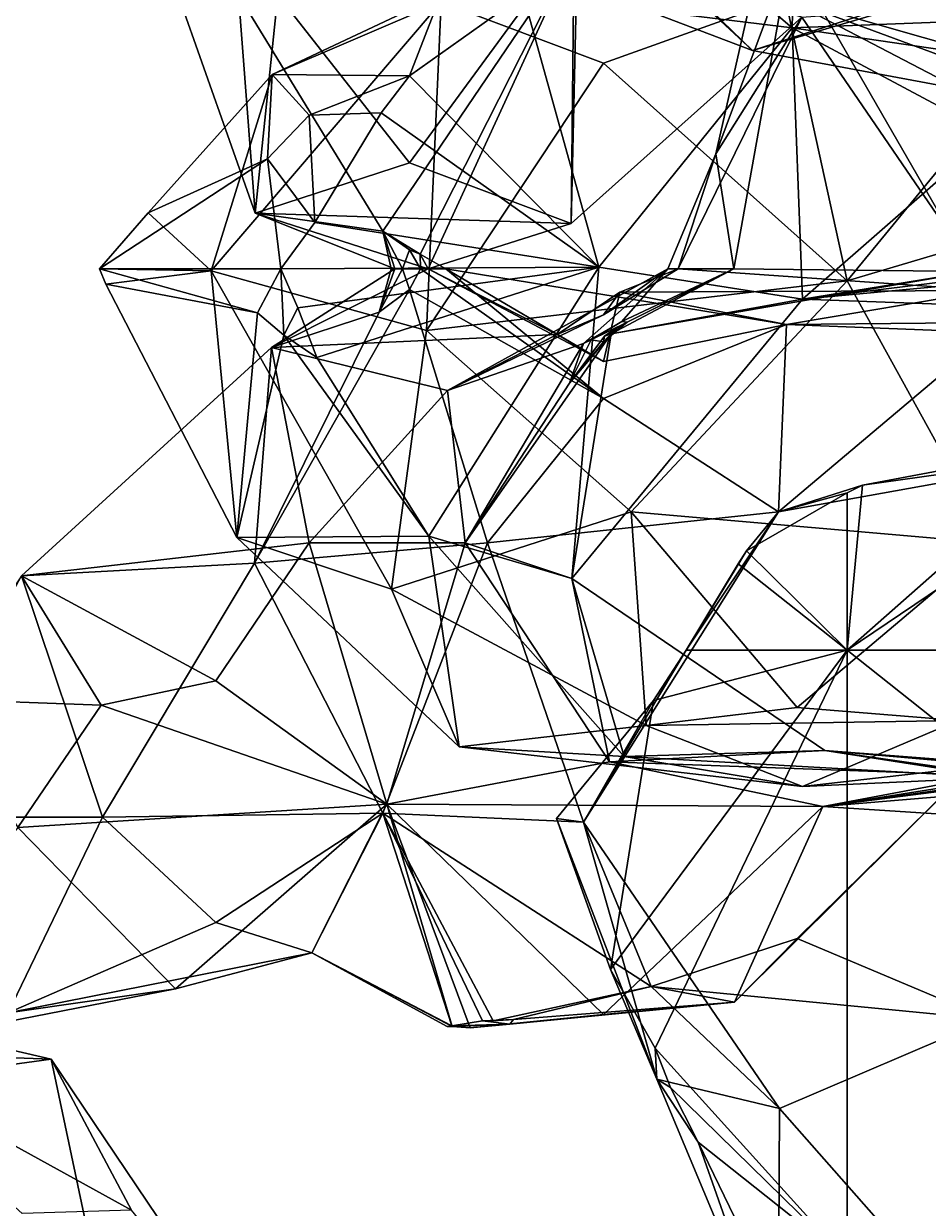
# Model space of a CAD drawing. Extents: x 290083 to 295691, y 4553739 to 4561622.
# Drawn here: x 294166.5 to 294225.3, y 4559273.5 to 4559350.5 of the extents above; entities that cross this region are included whole.
import ezdxf

# ---------------------------------------------------------------- set-up
doc = ezdxf.new("R2010")
doc.units = 0
doc.layers.add('Au_ppm_Pref_-_0_3', color=7, linetype='CONTINUOUS')

msp = doc.modelspace()

# ---------------------------------------------------------------- linework, layer by layer
at = {"layer": 'Au_ppm_Pref_-_0_3'}
for points in [[(294216.43, 4559350.221, 1858.135), (294204.164, 4559360.73, 1855.856), (294216.811, 4559367.356, 1853.562)], [(294229.424, 4559348.327, 1853.054), (294216.811, 4559367.356, 1853.562), (294215.977, 4559352.185, 1847.342)], [(294229.424, 4559348.327, 1853.054), (294216.43, 4559350.221, 1858.135), (294216.811, 4559367.356, 1853.562)], [(294216.43, 4559350.221, 1858.135), (294198.942, 4559352.37, 1855.531), (294204.164, 4559360.73, 1855.856)], [(294205.894, 4559356.478, 1816.879), (294213.847, 4559348.76, 1811.385), (294194.282, 4559356.212, 1811.494)], [(294229.634, 4559353.88, 1817.091), (294213.847, 4559348.76, 1811.385), (294205.894, 4559356.478, 1816.879)], [(294189.831, 4559337.005, 1888.705), (294180.439, 4559352.37, 1888.011), (294202.466, 4559355.699, 1886.795)], [(294191.565, 4559341.452, 1879.127), (294202.249, 4559356.055, 1878.958), (294182.988, 4559352.37, 1878.723)], [(294189.831, 4559337.005, 1888.705), (294202.466, 4559355.699, 1886.795), (294192.247, 4559335.516, 1888.705)], [(294202.073, 4559337.51, 1882.766), (294202.249, 4559356.055, 1878.958), (294191.565, 4559341.452, 1879.127)], [(294192.774, 4559334.552, 1888.135), (294192.247, 4559335.516, 1888.705), (294202.466, 4559355.699, 1886.795)], [(294192.774, 4559334.552, 1888.135), (294202.466, 4559355.699, 1886.795), (294202.073, 4559337.51, 1882.766)], [(294205.838, 4559356.217, 1806.048), (294194.282, 4559356.212, 1811.494), (294213.847, 4559348.76, 1811.385)], [(294202.073, 4559337.51, 1882.766), (294217.065, 4559350.919, 1883.23), (294202.249, 4559356.055, 1878.958)], [(294202.073, 4559337.51, 1882.766), (294202.466, 4559355.699, 1886.795), (294217.065, 4559350.919, 1883.23)], [(294229.117, 4559353.258, 1806.537), (294205.838, 4559356.217, 1806.048), (294213.847, 4559348.76, 1811.385)], [(294212.635, 4559334.552, 1874.88), (294216.301, 4559355, 1871.788), (294211.464, 4559342.046, 1876.827)], [(294213.81, 4559352.37, 1876.827), (294211.464, 4559342.046, 1876.827), (294216.301, 4559355, 1871.788)], [(294212.635, 4559334.552, 1874.88), (294228.181, 4559334.393, 1871.577), (294216.301, 4559355, 1871.788)], [(294228.181, 4559334.393, 1871.577), (294236.687, 4559352.37, 1873.374), (294216.301, 4559355, 1871.788)], [(294229.634, 4559353.88, 1817.091), (294236.437, 4559344.556, 1811.494), (294213.847, 4559348.76, 1811.385)], [(294213.847, 4559348.76, 1811.385), (294236.437, 4559344.556, 1811.494), (294229.117, 4559353.258, 1806.537)], [(294181.527, 4559338.174, 1882.766), (294176.521, 4559352.37, 1882.766), (294180.439, 4559352.37, 1888.011)], [(294181.527, 4559338.174, 1882.766), (294182.988, 4559352.37, 1878.723), (294176.521, 4559352.37, 1882.766)], [(294192.668, 4559330.557, 1843.042), (294193.621, 4559351.907, 1847.835), (294178.656, 4559334.436, 1847.216)], [(294193.621, 4559351.907, 1847.835), (294182.632, 4559347.186, 1853.069), (294178.656, 4559334.436, 1847.216)], [(294181.527, 4559338.174, 1882.766), (294180.439, 4559352.37, 1888.011), (294189.831, 4559337.005, 1888.705)], [(294191.565, 4559341.452, 1879.127), (294182.988, 4559352.37, 1878.723), (294181.527, 4559338.174, 1882.766)], [(294191.565, 4559347.105, 1857.254), (294182.632, 4559347.186, 1853.069), (294193.586, 4559352.37, 1853.069)], [(294193.621, 4559351.907, 1847.835), (294193.586, 4559352.37, 1853.069), (294182.632, 4559347.186, 1853.069)], [(294203.867, 4559334.677, 1859.215), (294191.565, 4559347.105, 1857.254), (294198.942, 4559352.37, 1855.531)], [(294191.565, 4559347.105, 1857.254), (294193.586, 4559352.37, 1853.069), (294198.942, 4559352.37, 1855.531)], [(294193.621, 4559351.907, 1847.835), (294192.668, 4559330.557, 1843.042), (294204.164, 4559347.926, 1842.672)], [(294215.977, 4559352.185, 1847.342), (294193.621, 4559351.907, 1847.835), (294204.164, 4559347.926, 1842.672)], [(294216.43, 4559350.221, 1858.135), (294203.867, 4559334.677, 1859.215), (294198.942, 4559352.37, 1855.531)], [(294220.013, 4559333.77, 1842.054), (294215.977, 4559352.185, 1847.342), (294204.164, 4559347.926, 1842.672)], [(294211.464, 4559342.046, 1876.827), (294213.81, 4559352.37, 1876.827), (294217.065, 4559350.919, 1883.23)], [(294220.013, 4559333.77, 1842.054), (294229.363, 4559345.182, 1843.587), (294215.977, 4559352.185, 1847.342)], [(294215.977, 4559352.185, 1847.342), (294236.462, 4559344.591, 1847.13), (294229.424, 4559348.327, 1853.054)], [(294236.462, 4559344.591, 1847.13), (294215.977, 4559352.185, 1847.342), (294229.363, 4559345.182, 1843.587)], [(294229.213, 4559333.154, 1882.296), (294217.065, 4559350.919, 1883.23), (294236.049, 4559352.37, 1879.978)], [(294243.313, 4559351.262, 1858.649), (294229.363, 4559343.314, 1861.929), (294216.43, 4559350.221, 1858.135)], [(294243.313, 4559351.262, 1858.649), (294216.43, 4559350.221, 1858.135), (294229.424, 4559348.327, 1853.054)], [(294217.099, 4559332.594, 1864.597), (294203.867, 4559334.677, 1859.215), (294216.43, 4559350.221, 1858.135)], [(294209.024, 4559334.552, 1880.475), (294217.065, 4559350.919, 1883.23), (294229.213, 4559333.154, 1882.296)], [(294209.024, 4559334.552, 1880.475), (294211.464, 4559342.046, 1876.827), (294217.065, 4559350.919, 1883.23)], [(294217.099, 4559332.594, 1864.597), (294216.43, 4559350.221, 1858.135), (294229.363, 4559343.314, 1861.929)], [(294220.013, 4559333.77, 1842.054), (294204.164, 4559347.926, 1842.672), (294192.668, 4559330.557, 1843.042)], [(294174.57, 4559338.201, 1853.069), (294178.656, 4559334.436, 1847.216), (294182.632, 4559347.186, 1853.069)], [(294182.632, 4559347.186, 1853.069), (294182.326, 4559341.719, 1855.036), (294174.57, 4559338.201, 1853.069)], [(294185.041, 4559344.561, 1855.202), (294182.326, 4559341.719, 1855.036), (294182.632, 4559347.186, 1853.069)], [(294191.565, 4559347.105, 1857.254), (294185.041, 4559344.561, 1855.202), (294182.632, 4559347.186, 1853.069)], [(294191.565, 4559347.105, 1857.254), (294189.722, 4559344.705, 1857.323), (294185.041, 4559344.561, 1855.202)], [(294191.565, 4559347.105, 1857.254), (294203.867, 4559334.677, 1859.215), (294189.722, 4559344.705, 1857.323)], [(294220.013, 4559333.77, 1842.054), (294239.642, 4559339.604, 1840.707), (294229.363, 4559345.182, 1843.587)], [(294185.403, 4559337.579, 1857.612), (294182.326, 4559341.719, 1855.036), (294185.041, 4559344.561, 1855.202)], [(294185.041, 4559344.561, 1855.202), (294189.722, 4559344.705, 1857.323), (294185.403, 4559337.579, 1857.612)], [(294189.722, 4559344.705, 1857.323), (294203.867, 4559334.677, 1859.215), (294185.403, 4559337.579, 1857.612)], [(294217.099, 4559332.594, 1864.597), (294229.363, 4559343.314, 1861.929), (294241.627, 4559331.694, 1863.763)], [(294209.024, 4559334.552, 1880.475), (294208.346, 4559334.552, 1876.827), (294211.464, 4559342.046, 1876.827)], [(294208.346, 4559334.552, 1876.827), (294212.635, 4559334.552, 1874.88), (294211.464, 4559342.046, 1876.827)], [(294174.57, 4559338.201, 1853.069), (294182.326, 4559341.719, 1855.036), (294171.403, 4559334.552, 1852.984)], [(294171.403, 4559334.552, 1852.984), (294182.326, 4559341.719, 1855.036), (294183.189, 4559334.552, 1857.707)], [(294202.073, 4559337.51, 1882.766), (294191.565, 4559341.452, 1879.127), (294181.527, 4559338.174, 1882.766)], [(294185.403, 4559337.579, 1857.612), (294183.189, 4559334.552, 1857.707), (294182.326, 4559341.719, 1855.036)], [(294220.013, 4559333.77, 1842.054), (294229.406, 4559316.723, 1841.178), (294239.642, 4559339.604, 1840.707)], [(294171.403, 4559334.552, 1852.984), (294171.402, 4559334.55, 1852.984), (294174.57, 4559338.201, 1853.069)], [(294171.402, 4559334.55, 1852.984), (294178.656, 4559334.436, 1847.216), (294174.57, 4559338.201, 1853.069)], [(294192.774, 4559334.552, 1888.135), (294202.073, 4559337.51, 1882.766), (294181.527, 4559338.174, 1882.766)], [(294192.774, 4559334.552, 1888.135), (294181.527, 4559338.174, 1882.766), (294190.602, 4559334.552, 1888.251)], [(294181.527, 4559338.174, 1882.766), (294189.831, 4559337.005, 1888.705), (294190.602, 4559334.552, 1888.251)], [(294183.189, 4559334.552, 1857.707), (294185.403, 4559337.579, 1857.612), (294183.195, 4559334.559, 1857.707)], [(294185.403, 4559337.579, 1857.612), (294203.867, 4559334.677, 1859.215), (294183.195, 4559334.559, 1857.707)], [(294190.602, 4559334.552, 1888.251), (294189.831, 4559337.005, 1888.705), (294190.364, 4559334.552, 1888.705)], [(294189.831, 4559337.005, 1888.705), (294191.565, 4559335.805, 1889.123), (294191.092, 4559334.552, 1888.928)], [(294190.364, 4559334.552, 1888.705), (294189.831, 4559337.005, 1888.705), (294191.092, 4559334.552, 1888.928)], [(294189.831, 4559337.005, 1888.705), (294192.247, 4559335.516, 1888.705), (294191.565, 4559335.805, 1889.123)], [(294192.28, 4559334.552, 1889.042), (294191.092, 4559334.552, 1888.928), (294191.565, 4559335.805, 1889.123)], [(294192.247, 4559335.516, 1888.705), (294192.28, 4559334.552, 1889.042), (294191.565, 4559335.805, 1889.123)], [(294192.774, 4559334.552, 1888.135), (294193.913, 4559334.552, 1888.705), (294192.247, 4559335.516, 1888.705)], [(294193.913, 4559334.552, 1888.705), (294192.28, 4559334.552, 1889.042), (294192.247, 4559335.516, 1888.705)], [(294171.403, 4559334.552, 1852.984), (294171.809, 4559333.559, 1853.047), (294171.402, 4559334.55, 1852.984)], [(294171.809, 4559333.559, 1853.047), (294178.656, 4559334.436, 1847.216), (294171.402, 4559334.55, 1852.984)], [(294171.403, 4559334.552, 1852.984), (294181.666, 4559331.708, 1856.809), (294171.809, 4559333.559, 1853.047)], [(294183.189, 4559334.552, 1857.707), (294181.666, 4559331.708, 1856.809), (294171.403, 4559334.552, 1852.984)], [(294171.809, 4559333.559, 1853.047), (294180.336, 4559317.082, 1852.669), (294178.656, 4559334.436, 1847.216)], [(294180.336, 4559317.082, 1852.669), (294190.385, 4559313.723, 1846.411), (294178.656, 4559334.436, 1847.216)], [(294190.385, 4559313.723, 1846.411), (294192.668, 4559330.557, 1843.042), (294178.656, 4559334.436, 1847.216)], [(294183.189, 4559334.552, 1857.707), (294183.384, 4559330.242, 1857.35), (294181.666, 4559331.708, 1856.809)], [(294192.774, 4559334.552, 1888.135), (294190.602, 4559334.552, 1888.251), (294182.578, 4559329.444, 1882.766)], [(294192.774, 4559334.552, 1888.135), (294182.578, 4559329.444, 1882.766), (294201.157, 4559330.298, 1882.766)], [(294182.578, 4559329.444, 1882.766), (294190.602, 4559334.552, 1888.251), (294189.578, 4559331.742, 1888.705)], [(294183.189, 4559334.552, 1857.707), (294183.195, 4559334.559, 1857.707), (294184.285, 4559332.027, 1857.891)], [(294184.285, 4559332.027, 1857.891), (294183.384, 4559330.242, 1857.35), (294183.189, 4559334.552, 1857.707)], [(294183.195, 4559334.559, 1857.707), (294203.867, 4559334.677, 1859.215), (294184.285, 4559332.027, 1857.891)], [(294184.285, 4559332.027, 1857.891), (294203.867, 4559334.677, 1859.215), (294185.526, 4559328.801, 1858.115)], [(294203.867, 4559334.677, 1859.215), (294192.808, 4559317.177, 1859.126), (294185.526, 4559328.801, 1858.115)], [(294190.602, 4559334.552, 1888.251), (294190.364, 4559334.552, 1888.705), (294189.578, 4559331.742, 1888.705)], [(294189.578, 4559331.742, 1888.705), (294190.364, 4559334.552, 1888.705), (294191.092, 4559334.552, 1888.928)], [(294189.578, 4559331.742, 1888.705), (294191.092, 4559334.552, 1888.928), (294191.565, 4559333.227, 1889.147)], [(294191.565, 4559333.227, 1889.147), (294191.092, 4559334.552, 1888.928), (294192.28, 4559334.552, 1889.042)], [(294204.164, 4559326.122, 1891.835), (294191.565, 4559333.227, 1889.147), (294192.28, 4559334.552, 1889.042)], [(294193.913, 4559334.552, 1888.705), (294204.164, 4559326.122, 1891.835), (294192.28, 4559334.552, 1889.042)], [(294201.157, 4559330.298, 1882.766), (294204.164, 4559328.541, 1884.77), (294192.774, 4559334.552, 1888.135)], [(294204.164, 4559328.541, 1884.77), (294193.913, 4559334.552, 1888.705), (294192.774, 4559334.552, 1888.135)], [(294202.107, 4559314.424, 1865.405), (294192.808, 4559317.177, 1859.126), (294203.867, 4559334.677, 1859.215)], [(294204.164, 4559328.541, 1884.77), (294216.061, 4559330.934, 1888.533), (294193.913, 4559334.552, 1888.705)], [(294193.913, 4559334.552, 1888.705), (294216.061, 4559330.934, 1888.533), (294204.164, 4559326.122, 1891.835)], [(294194.015, 4559326.643, 1878.308), (294202.864, 4559329.704, 1873.116), (294208.346, 4559334.552, 1876.827)], [(294204.164, 4559331.578, 1881.775), (294194.015, 4559326.643, 1878.308), (294208.346, 4559334.552, 1876.827)], [(294217.099, 4559332.594, 1864.597), (294202.107, 4559314.424, 1865.405), (294203.867, 4559334.677, 1859.215)], [(294202.864, 4559329.704, 1873.116), (294205.361, 4559331.13, 1872.969), (294208.346, 4559334.552, 1876.827)], [(294205.231, 4559333.043, 1882.766), (294204.164, 4559331.578, 1881.775), (294209.024, 4559334.552, 1880.475)], [(294204.164, 4559331.578, 1881.775), (294208.346, 4559334.552, 1876.827), (294209.024, 4559334.552, 1880.475)], [(294204.66, 4559330.326, 1872.062), (294212.635, 4559334.552, 1874.88), (294205.713, 4559331.102, 1872.767)], [(294212.635, 4559334.552, 1874.88), (294204.66, 4559330.326, 1872.062), (294228.181, 4559334.393, 1871.577)], [(294217.099, 4559332.594, 1864.597), (294228.181, 4559334.393, 1871.577), (294204.66, 4559330.326, 1872.062)], [(294205.231, 4559333.043, 1882.766), (294209.024, 4559334.552, 1880.475), (294229.213, 4559333.154, 1882.296)], [(294205.713, 4559331.102, 1872.767), (294212.635, 4559334.552, 1874.88), (294205.361, 4559331.13, 1872.969)], [(294208.346, 4559334.552, 1876.827), (294205.361, 4559331.13, 1872.969), (294212.635, 4559334.552, 1874.88)], [(294229.21, 4559334.091, 1870.662), (294228.181, 4559334.393, 1871.577), (294217.099, 4559332.594, 1864.597)], [(294217.099, 4559332.594, 1864.597), (294230.826, 4559333.862, 1870.04), (294229.21, 4559334.091, 1870.662)], [(294181.666, 4559331.708, 1856.809), (294180.336, 4559317.082, 1852.669), (294171.809, 4559333.559, 1853.047)], [(294220.013, 4559333.77, 1842.054), (294192.668, 4559330.557, 1843.042), (294205.957, 4559318.759, 1842.711)], [(294220.013, 4559333.77, 1842.054), (294205.957, 4559318.759, 1842.711), (294229.406, 4559316.723, 1841.178)], [(294241.627, 4559331.694, 1863.763), (294230.826, 4559333.862, 1870.04), (294217.099, 4559332.594, 1864.597)], [(294181.481, 4559315.419, 1887.968), (294189.578, 4559331.742, 1888.705), (294191.565, 4559333.227, 1889.147)], [(294181.481, 4559315.419, 1887.968), (294191.565, 4559333.227, 1889.147), (294196.633, 4559316.734, 1892.256)], [(294204.164, 4559326.122, 1891.835), (294196.633, 4559316.734, 1892.256), (294191.565, 4559333.227, 1889.147)], [(294205.231, 4559333.043, 1882.766), (294204.164, 4559328.541, 1884.77), (294201.157, 4559330.298, 1882.766)], [(294201.157, 4559330.298, 1882.766), (294204.164, 4559331.578, 1881.775), (294205.231, 4559333.043, 1882.766)], [(294217.099, 4559332.594, 1864.597), (294204.66, 4559330.326, 1872.062), (294202.107, 4559314.424, 1865.405)], [(294204.164, 4559328.541, 1884.77), (294205.231, 4559333.043, 1882.766), (294216.061, 4559330.934, 1888.533)], [(294205.231, 4559333.043, 1882.766), (294229.213, 4559333.154, 1882.296), (294216.061, 4559330.934, 1888.533)], [(294243.204, 4559331.203, 1888.705), (294216.061, 4559330.934, 1888.533), (294229.213, 4559333.154, 1882.296)], [(294182.578, 4559329.444, 1882.766), (294189.578, 4559331.742, 1888.705), (294181.481, 4559315.419, 1887.968)], [(294184.285, 4559332.027, 1857.891), (294185.526, 4559328.801, 1858.115), (294183.384, 4559330.242, 1857.35)], [(294183.384, 4559330.242, 1857.35), (294180.336, 4559317.082, 1852.669), (294181.666, 4559331.708, 1856.809)], [(294204.164, 4559331.578, 1881.775), (294201.157, 4559330.298, 1882.766), (294194.015, 4559326.643, 1878.308)], [(294202.864, 4559329.704, 1873.116), (294203.356, 4559329.942, 1872.985), (294205.361, 4559331.13, 1872.969)], [(294205.713, 4559331.102, 1872.767), (294205.361, 4559331.13, 1872.969), (294203.356, 4559329.942, 1872.985)], [(294205.713, 4559331.102, 1872.767), (294203.356, 4559329.942, 1872.985), (294204.164, 4559329.813, 1872.467)], [(294204.164, 4559329.813, 1872.467), (294205.015, 4559330.732, 1872.52), (294205.713, 4559331.102, 1872.767)], [(294205.015, 4559330.732, 1872.52), (294204.66, 4559330.326, 1872.062), (294205.713, 4559331.102, 1872.767)], [(294229.363, 4559330.423, 1893.268), (294216.061, 4559330.934, 1888.533), (294243.204, 4559331.203, 1888.705)], [(294192.808, 4559317.177, 1859.126), (294180.336, 4559317.082, 1852.669), (294183.384, 4559330.242, 1857.35)], [(294201.157, 4559330.298, 1882.766), (294182.578, 4559329.444, 1882.766), (294194.015, 4559326.643, 1878.308)], [(294185.526, 4559328.801, 1858.115), (294192.808, 4559317.177, 1859.126), (294183.384, 4559330.242, 1857.35)], [(294190.385, 4559313.723, 1846.411), (294205.957, 4559318.759, 1842.711), (294192.668, 4559330.557, 1843.042)], [(294195.176, 4559316.734, 1870.575), (294204.66, 4559330.326, 1872.062), (294201.946, 4559327.129, 1872.111)], [(294202.107, 4559314.424, 1865.405), (294204.66, 4559330.326, 1872.062), (294195.176, 4559316.734, 1870.575)], [(294201.946, 4559327.129, 1872.111), (294204.66, 4559330.326, 1872.062), (294204.228, 4559330.176, 1872.316)], [(294216.061, 4559330.934, 1888.533), (294215.534, 4559318.767, 1894.8), (294204.164, 4559326.122, 1891.835)], [(294205.015, 4559330.732, 1872.52), (294204.164, 4559329.813, 1872.467), (294204.228, 4559330.176, 1872.316)], [(294204.228, 4559330.176, 1872.316), (294204.66, 4559330.326, 1872.062), (294205.015, 4559330.732, 1872.52)], [(294229.363, 4559330.423, 1893.268), (294215.534, 4559318.767, 1894.8), (294216.061, 4559330.934, 1888.533)], [(294215.534, 4559318.767, 1894.8), (294229.363, 4559330.423, 1893.268), (294240.286, 4559323.194, 1894.585)], [(294166.331, 4559314.603, 1882.562), (294182.578, 4559329.444, 1882.766), (294181.481, 4559315.419, 1887.968)], [(294182.578, 4559329.444, 1882.766), (294166.331, 4559314.603, 1882.562), (294185.035, 4559316.734, 1877.977)], [(294182.578, 4559329.444, 1882.766), (294185.035, 4559316.734, 1877.977), (294194.015, 4559326.643, 1878.308)], [(294195.176, 4559316.734, 1870.575), (294202.864, 4559329.704, 1873.116), (294194.015, 4559326.643, 1878.308)], [(294195.176, 4559316.734, 1870.575), (294201.946, 4559327.129, 1872.111), (294202.864, 4559329.704, 1873.116)], [(294204.164, 4559329.813, 1872.467), (294201.946, 4559327.129, 1872.111), (294204.228, 4559330.176, 1872.316)], [(294203.356, 4559329.942, 1872.985), (294202.864, 4559329.704, 1873.116), (294201.946, 4559327.129, 1872.111)], [(294203.356, 4559329.942, 1872.985), (294201.946, 4559327.129, 1872.111), (294204.164, 4559329.813, 1872.467)], [(294194.015, 4559326.643, 1878.308), (294185.035, 4559316.734, 1877.977), (294195.176, 4559316.734, 1870.575)], [(294196.633, 4559316.734, 1892.256), (294204.164, 4559326.122, 1891.835), (294215.534, 4559318.767, 1894.8)], [(294235.202, 4559323.156, 1897.308), (294241.881, 4559324.517, 1897.428), (294220, 4559309.761, 1897.309)], [(294241.881, 4559324.517, 1897.428), (294270, 4559309.761, 1898.476), (294220, 4559309.761, 1897.309)], [(294240.286, 4559323.194, 1894.585), (294221.007, 4559320.492, 1897.048), (294215.534, 4559318.767, 1894.8)], [(294221.007, 4559320.492, 1897.048), (294235.202, 4559323.156, 1897.308), (294220, 4559309.761, 1897.309)], [(294240.286, 4559323.194, 1894.585), (294235.202, 4559323.156, 1897.308), (294221.007, 4559320.492, 1897.048)], [(294215.534, 4559318.767, 1894.8), (294221.007, 4559320.492, 1897.048), (294220, 4559319.992, 1897.038)], [(294220, 4559319.992, 1897.038), (294221.007, 4559320.492, 1897.048), (294220, 4559309.761, 1897.309)], [(294220, 4559309.761, 1897.309), (294213.469, 4559316.217, 1898.139), (294220, 4559319.992, 1897.038)], [(294215.534, 4559318.767, 1894.8), (294220, 4559319.992, 1897.038), (294213.469, 4559316.217, 1898.139)], [(294206.933, 4559304.867, 1847.809), (294205.957, 4559318.759, 1842.711), (294190.385, 4559313.723, 1846.411)], [(294202.868, 4559298.592, 1895.224), (294196.633, 4559316.734, 1892.256), (294215.534, 4559318.767, 1894.8)], [(294202.868, 4559298.592, 1895.224), (294215.534, 4559318.767, 1894.8), (294209.539, 4559309.761, 1897.406)], [(294206.933, 4559304.867, 1847.809), (294216.764, 4559306.038, 1843.565), (294205.957, 4559318.759, 1842.711)], [(294205.957, 4559318.759, 1842.711), (294216.764, 4559306.038, 1843.565), (294229.406, 4559316.723, 1841.178)], [(294209.539, 4559309.761, 1897.406), (294215.534, 4559318.767, 1894.8), (294213.469, 4559316.217, 1898.139)], [(294194.793, 4559303.481, 1853.069), (294180.336, 4559317.082, 1852.669), (294192.808, 4559317.177, 1859.126)], [(294202.107, 4559314.424, 1865.405), (294205.499, 4559302.856, 1858.324), (294192.808, 4559317.177, 1859.126)], [(294205.499, 4559302.856, 1858.324), (294194.793, 4559303.481, 1853.069), (294192.808, 4559317.177, 1859.126)], [(294178.966, 4559307.772, 1879.814), (294185.035, 4559316.734, 1877.977), (294166.331, 4559314.603, 1882.562)], [(294190.078, 4559299.758, 1877.324), (294185.035, 4559316.734, 1877.977), (294178.966, 4559307.772, 1879.814)], [(294180.336, 4559317.082, 1852.669), (294194.793, 4559303.481, 1853.069), (294190.385, 4559313.723, 1846.411)], [(294181.481, 4559315.419, 1887.968), (294196.633, 4559316.734, 1892.256), (294189.811, 4559299.168, 1888.998)], [(294190.078, 4559299.758, 1877.324), (294195.176, 4559316.734, 1870.575), (294185.035, 4559316.734, 1877.977)], [(294202.868, 4559298.592, 1895.224), (294189.811, 4559299.168, 1888.998), (294196.633, 4559316.734, 1892.256)], [(294190.078, 4559299.758, 1877.324), (294204.561, 4559302.502, 1871.896), (294195.176, 4559316.734, 1870.575)], [(294195.176, 4559316.734, 1870.575), (294204.561, 4559302.502, 1871.896), (294202.107, 4559314.424, 1865.405)], [(294216.764, 4559306.038, 1843.565), (294227.228, 4559305.202, 1848.219), (294229.406, 4559316.723, 1841.178)], [(294212.928, 4559315.374, 1898.244), (294209.539, 4559309.761, 1897.406), (294213.469, 4559316.217, 1898.139)], [(294212.928, 4559315.374, 1898.244), (294213.469, 4559316.217, 1898.139), (294220, 4559309.761, 1897.309)], [(294166.331, 4559314.603, 1882.562), (294181.481, 4559315.419, 1887.968), (294171.589, 4559298.916, 1886.244)], [(294181.481, 4559315.419, 1887.968), (294189.811, 4559299.168, 1888.998), (294171.589, 4559298.916, 1886.244)], [(294209.539, 4559309.761, 1897.406), (294212.928, 4559315.374, 1898.244), (294220, 4559309.761, 1897.309)], [(294171.589, 4559298.916, 1886.244), (294157.93, 4559298.916, 1884.728), (294166.331, 4559314.603, 1882.562)], [(294160.942, 4559306.588, 1876.827), (294171.514, 4559306.195, 1876.827), (294166.331, 4559314.603, 1882.562)], [(294166.331, 4559314.603, 1882.562), (294171.514, 4559306.195, 1876.827), (294178.966, 4559307.772, 1879.814)], [(294205.499, 4559302.856, 1858.324), (294202.107, 4559314.424, 1865.405), (294218.562, 4559303.251, 1864.713)], [(294204.561, 4559302.502, 1871.896), (294218.562, 4559303.251, 1864.713), (294202.107, 4559314.424, 1865.405)], [(294206.933, 4559304.867, 1847.809), (294190.385, 4559313.723, 1846.411), (294194.793, 4559303.481, 1853.069)], [(294202.868, 4559298.592, 1895.224), (294209.539, 4559309.761, 1897.406), (294207.425, 4559306.492, 1897.912)], [(294220, 4559309.761, 1897.309), (294207.533, 4559283.893, 1901.274), (294204.622, 4559289.008, 1900.54)], [(294220, 4559309.761, 1897.309), (294204.622, 4559289.008, 1900.54), (294207.425, 4559306.492, 1897.912)], [(294220, 4559309.761, 1897.309), (294207.425, 4559306.492, 1897.912), (294209.539, 4559309.761, 1897.406)], [(294220, 4559309.761, 1897.309), (294220, 4559270.076, 1903.216), (294207.533, 4559283.893, 1901.274)], [(294220, 4559309.761, 1897.309), (294270, 4559309.761, 1898.476), (294270, 4559270.076, 1905.078)], [(294270, 4559270.076, 1905.078), (294220, 4559270.076, 1903.216), (294220, 4559309.761, 1897.309)], [(294190.078, 4559299.758, 1877.324), (294178.966, 4559307.772, 1879.814), (294171.514, 4559306.195, 1876.827)], [(294171.514, 4559306.195, 1876.827), (294160.942, 4559306.588, 1876.827), (294166.084, 4559298.242, 1874.591)], [(294207.425, 4559306.492, 1897.912), (294204.622, 4559289.008, 1900.54), (294201.119, 4559298.827, 1899.11)], [(294201.119, 4559298.827, 1899.11), (294202.868, 4559298.592, 1895.224), (294207.425, 4559306.492, 1897.912)], [(294190.078, 4559299.758, 1877.324), (294171.514, 4559306.195, 1876.827), (294166.084, 4559298.242, 1874.591)], [(294206.933, 4559304.867, 1847.809), (294227.228, 4559305.202, 1848.219), (294216.764, 4559306.038, 1843.565)], [(294206.933, 4559304.867, 1847.809), (294194.793, 4559303.481, 1853.069), (294217.096, 4559300.893, 1852.928)], [(294227.228, 4559305.202, 1848.219), (294206.933, 4559304.867, 1847.809), (294217.096, 4559300.893, 1852.928)], [(294242.168, 4559303.772, 1853.617), (294227.228, 4559305.202, 1848.219), (294217.096, 4559300.893, 1852.928)], [(294205.499, 4559302.856, 1858.324), (294217.096, 4559300.893, 1852.928), (294194.793, 4559303.481, 1853.069)], [(294204.561, 4559302.502, 1871.896), (294229.152, 4559301.618, 1870.568), (294218.562, 4559303.251, 1864.713)], [(294205.499, 4559302.856, 1858.324), (294218.562, 4559303.251, 1864.713), (294229.796, 4559301.488, 1858.975)], [(294229.796, 4559301.488, 1858.975), (294242.168, 4559303.772, 1853.617), (294217.096, 4559300.893, 1852.928)], [(294229.628, 4559301.65, 1870.101), (294238.77, 4559301.457, 1866.739), (294218.562, 4559303.251, 1864.713)], [(294229.152, 4559301.618, 1870.568), (294229.628, 4559301.65, 1870.101), (294218.562, 4559303.251, 1864.713)], [(294242.895, 4559301.388, 1865.097), (294218.562, 4559303.251, 1864.713), (294238.77, 4559301.457, 1866.739)], [(294218.562, 4559303.251, 1864.713), (294242.895, 4559301.388, 1865.097), (294229.796, 4559301.488, 1858.975)], [(294190.078, 4559299.758, 1877.324), (294218.432, 4559299.609, 1876.951), (294204.561, 4559302.502, 1871.896)], [(294218.432, 4559299.609, 1876.951), (294229.152, 4559301.618, 1870.568), (294204.561, 4559302.502, 1871.896)], [(294205.499, 4559302.856, 1858.324), (294229.796, 4559301.488, 1858.975), (294217.096, 4559300.893, 1852.928)], [(294226.806, 4559300.927, 1883.473), (294212.676, 4559286.879, 1882.766), (294216.764, 4559291.018, 1886.073)], [(294226.806, 4559300.927, 1883.473), (294218.432, 4559299.609, 1876.951), (294212.676, 4559286.879, 1882.766)], [(294226.806, 4559300.927, 1883.473), (294216.764, 4559291.018, 1886.073), (294229.198, 4559285.766, 1890.184)], [(294218.432, 4559299.609, 1876.951), (294230.318, 4559301.265, 1871.22), (294229.152, 4559301.618, 1870.568)], [(294218.432, 4559299.609, 1876.951), (294230.672, 4559301.183, 1871.359), (294230.318, 4559301.265, 1871.22)], [(294230.672, 4559301.183, 1871.359), (294218.432, 4559299.609, 1876.951), (294232.433, 4559300.773, 1872.052)], [(294226.806, 4559300.927, 1883.473), (294243.253, 4559297.99, 1876.943), (294218.432, 4559299.609, 1876.951)], [(294218.432, 4559299.609, 1876.951), (294243.253, 4559297.99, 1876.943), (294232.433, 4559300.773, 1872.052)], [(294190.078, 4559299.758, 1877.324), (294166.084, 4559298.242, 1874.591), (294176.352, 4559287.746, 1877.811)], [(294190.078, 4559299.758, 1877.324), (294176.352, 4559287.746, 1877.811), (294185.203, 4559290.096, 1882.766)], [(294190.078, 4559299.758, 1877.324), (294185.203, 4559290.096, 1882.766), (294194.334, 4559285.291, 1882.693)], [(294190.078, 4559299.758, 1877.324), (294194.334, 4559285.291, 1882.693), (294195.489, 4559285.205, 1882.285)], [(294190.078, 4559299.758, 1877.324), (294195.489, 4559285.205, 1882.285), (294204.164, 4559286.068, 1878.483)], [(294190.078, 4559299.758, 1877.324), (294204.164, 4559286.068, 1878.483), (294218.432, 4559299.609, 1876.951)], [(294212.676, 4559286.879, 1882.766), (294218.432, 4559299.609, 1876.951), (294204.164, 4559286.068, 1878.483)], [(294165.47, 4559286.18, 1882.26), (294157.93, 4559298.916, 1884.728), (294171.589, 4559298.916, 1886.244)], [(294165.47, 4559286.18, 1882.26), (294171.589, 4559298.916, 1886.244), (294178.966, 4559292.054, 1885.053)], [(294171.589, 4559298.916, 1886.244), (294189.811, 4559299.168, 1888.998), (294178.966, 4559292.054, 1885.053)], [(294178.966, 4559292.054, 1885.053), (294189.811, 4559299.168, 1888.998), (294185.203, 4559290.096, 1882.766)], [(294194.309, 4559285.349, 1882.878), (294185.203, 4559290.096, 1882.766), (294189.811, 4559299.168, 1888.998)], [(294189.811, 4559299.168, 1888.998), (294196.309, 4559285.656, 1883.607), (294194.309, 4559285.349, 1882.878)], [(294189.811, 4559299.168, 1888.998), (294196.991, 4559285.661, 1883.803), (294196.309, 4559285.656, 1883.607)], [(294207.267, 4559287.896, 1887.902), (294196.991, 4559285.661, 1883.803), (294189.811, 4559299.168, 1888.998)], [(294189.811, 4559299.168, 1888.998), (294202.868, 4559298.592, 1895.224), (294207.267, 4559287.896, 1887.902)], [(294204.622, 4559289.008, 1900.54), (294207.627, 4559281.863, 1900.508), (294201.119, 4559298.827, 1899.11)], [(294207.627, 4559281.863, 1900.508), (294202.868, 4559298.592, 1895.224), (294201.119, 4559298.827, 1899.11)], [(294154.353, 4559283.443, 1877.332), (294176.352, 4559287.746, 1877.811), (294166.084, 4559298.242, 1874.591)], [(294207.267, 4559287.896, 1887.902), (294202.868, 4559298.592, 1895.224), (294215.606, 4559279.974, 1893.795)], [(294207.627, 4559281.863, 1900.508), (294215.606, 4559279.974, 1893.795), (294202.868, 4559298.592, 1895.224)], [(294185.203, 4559290.096, 1882.766), (294165.47, 4559286.18, 1882.26), (294178.966, 4559292.054, 1885.053)], [(294207.267, 4559287.896, 1887.902), (294229.198, 4559285.766, 1890.184), (294216.764, 4559291.018, 1886.073)], [(294207.267, 4559287.896, 1887.902), (294216.764, 4559291.018, 1886.073), (294212.676, 4559286.879, 1882.766)], [(294154.758, 4559283.678, 1770.588), (294141.12, 4559289.473, 1764.004), (294168.255, 4559283.176, 1763.978)], [(294141.12, 4559289.473, 1764.004), (294154.168, 4559281.245, 1757.542), (294168.255, 4559283.176, 1763.978)], [(294176.352, 4559287.746, 1877.811), (294165.47, 4559286.18, 1882.26), (294185.203, 4559290.096, 1882.766)], [(294194.334, 4559285.291, 1882.693), (294185.203, 4559290.096, 1882.766), (294194.011, 4559285.303, 1882.766)], [(294194.309, 4559285.349, 1882.878), (294194.011, 4559285.303, 1882.766), (294185.203, 4559290.096, 1882.766)], [(294207.533, 4559283.893, 1901.274), (294207.627, 4559281.863, 1900.508), (294204.622, 4559289.008, 1900.54)], [(294207.267, 4559287.896, 1887.902), (294198.316, 4559285.74, 1883.638), (294196.991, 4559285.661, 1883.803)], [(294198.316, 4559285.74, 1883.638), (294207.267, 4559287.896, 1887.902), (294212.676, 4559286.879, 1882.766)], [(294207.267, 4559287.896, 1887.902), (294215.606, 4559279.974, 1893.795), (294229.198, 4559285.766, 1890.184)], [(294176.352, 4559287.746, 1877.811), (294154.353, 4559283.443, 1877.332), (294165.47, 4559286.18, 1882.26)], [(294195.489, 4559285.205, 1882.285), (294198.066, 4559285.454, 1882.766), (294212.676, 4559286.879, 1882.766)], [(294204.164, 4559286.068, 1878.483), (294195.489, 4559285.205, 1882.285), (294212.676, 4559286.879, 1882.766)], [(294212.676, 4559286.879, 1882.766), (294198.066, 4559285.454, 1882.766), (294198.316, 4559285.74, 1883.638)], [(294194.309, 4559285.349, 1882.878), (294196.309, 4559285.656, 1883.607), (294198.066, 4559285.454, 1882.766)], [(294196.309, 4559285.656, 1883.607), (294198.316, 4559285.74, 1883.638), (294198.066, 4559285.454, 1882.766)], [(294196.991, 4559285.661, 1883.803), (294198.316, 4559285.74, 1883.638), (294196.309, 4559285.656, 1883.607)], [(294229.198, 4559285.766, 1890.184), (294215.606, 4559279.974, 1893.795), (294229.006, 4559264.779, 1895.336)], [(294194.334, 4559285.291, 1882.693), (294194.011, 4559285.303, 1882.766), (294194.309, 4559285.349, 1882.878)], [(294194.334, 4559285.291, 1882.693), (294194.309, 4559285.349, 1882.878), (294198.066, 4559285.454, 1882.766)], [(294194.334, 4559285.291, 1882.693), (294198.066, 4559285.454, 1882.766), (294195.489, 4559285.205, 1882.285)], [(294166.367, 4559273.128, 1773.201), (294154.758, 4559283.678, 1770.588), (294173.485, 4559273.346, 1769.919)], [(294154.758, 4559283.678, 1770.588), (294168.255, 4559283.176, 1763.978), (294173.485, 4559273.346, 1769.919)], [(294207.533, 4559283.893, 1901.274), (294220, 4559270.076, 1903.216), (294208.518, 4559281.328, 1901.647)], [(294207.627, 4559281.863, 1900.508), (294207.533, 4559283.893, 1901.274), (294208.518, 4559281.328, 1901.647)], [(294168.255, 4559283.176, 1763.978), (294154.168, 4559281.245, 1757.542), (294171.635, 4559267.15, 1756.783)], [(294181.406, 4559263.638, 1764.344), (294173.485, 4559273.346, 1769.919), (294168.255, 4559283.176, 1763.978)], [(294181.406, 4559263.638, 1764.344), (294168.255, 4559283.176, 1763.978), (294171.635, 4559267.15, 1756.783)], [(294208.518, 4559281.328, 1901.647), (294210.313, 4559277.764, 1902.161), (294207.627, 4559281.863, 1900.508)], [(294210.313, 4559277.764, 1902.161), (294215.517, 4559263.019, 1900.497), (294207.627, 4559281.863, 1900.508)], [(294207.627, 4559281.863, 1900.508), (294215.517, 4559263.019, 1900.497), (294215.606, 4559279.974, 1893.795)], [(294154.211, 4559261.993, 1753.466), (294171.635, 4559267.15, 1756.783), (294154.168, 4559281.245, 1757.542)], [(294220, 4559270.076, 1903.216), (294210.313, 4559277.764, 1902.161), (294208.518, 4559281.328, 1901.647)], [(294229.006, 4559264.779, 1895.336), (294215.606, 4559279.974, 1893.795), (294215.517, 4559263.019, 1900.497)], [(294214.053, 4559270.076, 1903.045), (294210.313, 4559277.764, 1902.161), (294220, 4559270.076, 1903.216)], [(294214.053, 4559270.076, 1903.045), (294215.517, 4559263.019, 1900.497), (294210.313, 4559277.764, 1902.161)]]:
    msp.add_3dface(points, dxfattribs=at)

doc.saveas('drawing.dxf')
